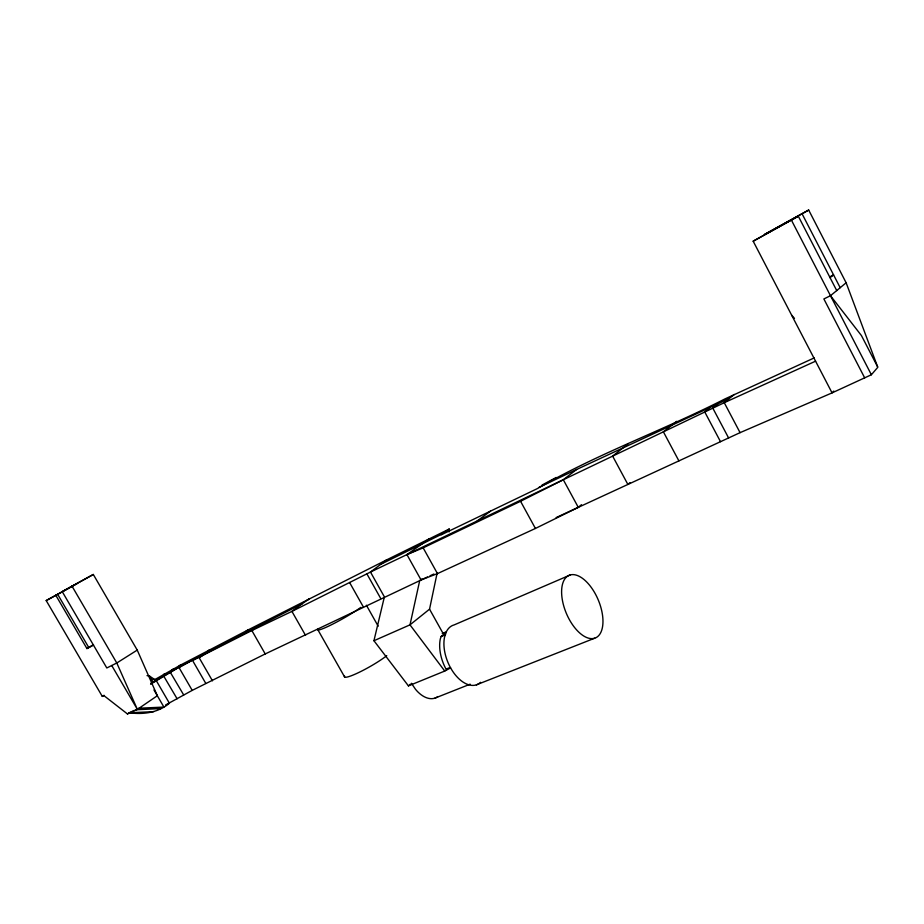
<?xml version="1.0" encoding="UTF-8"?>
<svg xmlns="http://www.w3.org/2000/svg" width="924" height="924" viewBox="0 0 924 924"><rect width="100%" height="100%" fill="white"/><g stroke="black" fill="none" stroke-linecap="round" stroke-linejoin="round"><path stroke-width="1.39" d="M449.052 531.889L449.214 529.025L386.671 559.863L247.944 629.995L180.954 664.841L154.909 679.544L156.191 680.48L169.415 703.256C158.131 712.75 143.486 714.702 129.175 712.774L127.454 713.952L103.927 695.633L102.298 696.419L46.2 600.577L93.312 574.474L137.237 650.092L157.334 695.737L137.376 709.389L127.454 713.952M450.612 667.89L444.756 671.055L408.431 685.885L373.943 640.725L409.99 624.855L429.544 609.17L437.11 573.18M373.943 640.725L384.384 596.869L370.478 572.048L386.671 559.863M442.515 635.92L444.975 633.829L441.164 636.497L440.298 638.958A31.936 18.619 67.7 0 0 446.315 669.646M172.026 669.692L171.818 670.246L173.1 669.091M164.391 674.012L163.467 674.532M556.156 517.567L740.078 432.651L832.062 392.885L871.378 374.751L877.8 367.29L846.13 282.767L808.685 210.048L764.495 234.488L808.685 210.048M833.806 391.071L832.062 392.885L753.176 241.187L798.324 216.216L836.728 290.586L830.48 295.703L823.873 298.949L864.679 377.858M180.249 665.222L178.99 666.366L180.954 664.841M309.517 598.59L302.425 603.603L180.688 666.192L150.624 684.199M408.431 685.885L410.429 684.153M630.018 482.628L627.881 484.453L612.635 456.121L627.962 443.97M836.728 290.586L846.13 282.767M729.198 398.452L717.844 403.892L712.82 408.154L728.597 437.953M717.844 403.892L710.337 407.322L704.781 412.012L720.512 441.684M429.071 538.9L406.93 554.608L421.044 579.937L437.468 573.619L535.423 528.459L578.285 507.345L581.485 504.7M209.852 649.711L207.969 651.189L210.071 649.595M830.029 277.662L833.575 274.902L829.775 276.842M247.944 629.995L245.946 631.542L248.186 629.868M406.93 554.608L423.157 547.863L520.558 501.282L563.305 479.741L576.634 469.473L710.337 407.322M194.918 658.789L179.048 667.613L192.215 690.378L265.223 653.938L427.466 576.98M307.184 600.323L309.263 598.717M421.691 579.059L419.715 580.561L409.99 624.855L444.756 671.055M814.194 357.911L724.728 399.029C663.166 430.434 597.054 453.834 537.352 488.6L441.141 534.857L449.214 529.025M676.715 421.332L663.386 431.82L678.897 460.891M302.425 603.603L291.915 611.388L251.848 630.538L192.608 660.556L205.798 683.425M477.165 520.974L490.505 511.122M734.245 394.479L724.254 402.691L370.478 572.048L291.915 611.388L305.544 635.377M556.19 477.465L542.018 485.077M258.339 626.102L251.848 630.538L265.223 653.938M207.138 652.425L199.191 657.796L212.462 680.815M150.704 683.506L180.688 666.192M102.298 696.419L104.054 695.275M137.237 650.092L116.794 662.993L106.803 667.971L62.197 591.568L93.312 574.474M55.752 595.195L86.937 648.567L93.486 644.617M753.176 241.187L798.324 216.216M192.215 690.378L165.558 705M67.66 588.9L77.177 583.552M46.2 600.577L66.436 589.57M86.937 648.567L93.497 645.171M380.538 564.425L442.596 533.795M539.085 487.294L576.634 469.473M156.191 680.48L152.991 681.993L149.572 676.114L147.031 675.629M430.03 575.791L433.887 574.012M134.419 710.371L129.175 712.774L153.858 711.653M815.58 361.168L724.254 402.691L740.078 432.651M570.478 574.867L454.181 624.901A32.005 18.584 67.7 0 0 446.569 631.323L444.536 637.156A32.005 18.584 67.7 0 0 455.07 674.578A32.005 18.584 67.7 0 0 480.596 682.316M442.25 633.552L446.119 631.901M441.164 636.497L445.403 634.684M446.742 668.849L449.364 667.775M434.904 698.14L470.166 684.176M476.403 684.846L594.721 638.195A33.957 17.302 67.2 0 0 590.378 586.243A33.957 17.302 67.2 0 0 561.757 595.426A33.957 17.302 67.2 0 0 594.721 638.195M160.568 708.616L135.736 709.771L139.097 708.211L163.918 707.079L153.973 689.974M152.968 679.429L155.578 679.602M149.572 676.114L155.682 680.203M170.062 671.898L183.68 694.94M163.49 675.698L177.096 698.775M791.649 315.165L794.478 318.41M791.498 220.293L830.48 295.703L861.434 335.574L877.604 366.793M411.434 683.275L415.5 689.292A28.494 17.233 67.9 0 0 437.907 696.569M111.735 665.523L137.376 709.389L116.794 662.993L71.957 586.07M57.6 594.19L88.739 647.481M317.937 629.891L344.687 677.084M366.389 605.197L378.193 626.218M349.595 582.501L363.432 607.103M366.886 573.85L380.792 598.625M429.544 609.17L443.624 634.407M423.157 547.863L437.468 573.619M520.558 501.282L535.423 528.459M563.305 479.741L578.285 507.345M830.48 295.703L871.378 374.751M802.148 213.941L840.159 287.664M386.752 655.694A27.189 3.684 -29.7 0 1 359.136 672.326A27.189 3.684 -29.7 0 1 344.56 676.045M360.88 607.334A27.293 2.691 -29.5 0 1 332.79 624.081A27.293 2.691 -29.5 0 1 317.948 629.082"/></g></svg>
